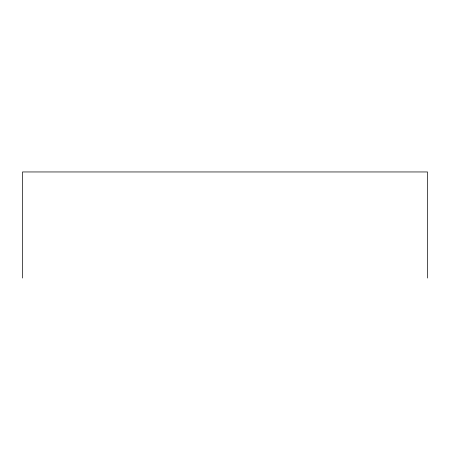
<?xml version="1.0" encoding="UTF-8"?>
<svg xmlns="http://www.w3.org/2000/svg" width="450" height="450" viewBox="0 0 450 450"><rect width="100%" height="100%" fill="white"/><g stroke="black" fill="none" stroke-linecap="round" stroke-linejoin="round"><path stroke-width="0.67" d="M427.5 278.044L427.5 171.956L22.5 171.956L22.5 278.044"/></g></svg>
